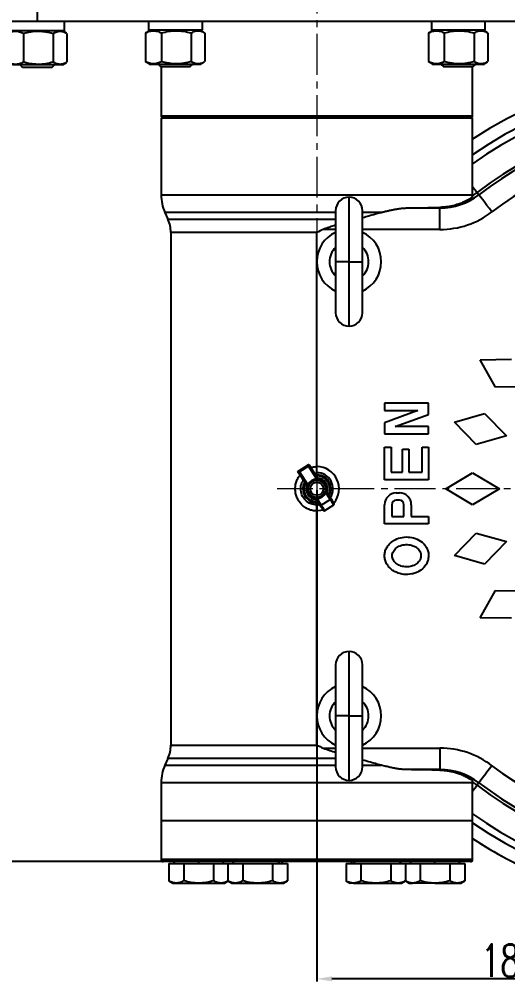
# Model space of a CAD drawing. Header units: millimetres. Extents: x 1846 to 4892, y 508 to 2661.
# Drawn here: x 3980.1 to 4207.5, y 1566.1 to 2014 of the extents above; entities that cross this region are included whole.
import ezdxf

# ---------------------------------------------------------------- set-up
doc = ezdxf.new("R2010")
doc.units = ezdxf.units.MM
for name, pattern in [('CENTER2', [28.575, 19.05, -3.175, 3.175, -3.175]), ('DASHED2', [0.375, 0.25, -0.125]), ('点画线', [18, 12, -2, 2, -2])]:
    doc.linetypes.add(name, pattern=pattern)
doc.layers.add('中心线层', color=1, linetype='点画线', lineweight=18)
doc.styles.get("Standard").update_dxf_attribs({"font": 'arial.ttf'})
doc.styles.add('TH_GBDIM', font='simplex.shx', dxfattribs={"width": 0.707, "bigfont": 'hzfs.shx'})
doc.dimstyles.new('ISO-25$0', dxfattribs={"dimtxt": 2.5, "dimasz": 2.5, "dimexe": 1.25, "dimexo": 0.625, "dimtad": 1, "dimtxsty": 'Standard', "dimcen": 2.5, "dimdle": 5, "dimadec": 0, "dimazin": 0, "dimtfac": 1, "dimtmove": 0, "dimatfit": 3, "dimfxl": 0, "dimarcsym": 0})

# ---------------------------------------------------------------- blocks, each defined once
blk = doc.blocks.new('*U50')
at = {"layer": '中心线层', "color": 0, "linetype": 'CENTER2', "transparency": 16777216}
for p, q in [((0, 39), (0, 198.5)), ((-198.5, 0), (-39, 0)), ((39, 0), (198.5, 0)), ((0, -198.5), (0, -39))]:
    blk.add_line(p, q, dxfattribs=at)
at = {"layer": '中心线层', "color": 0, "linetype": 'Continuous', "transparency": 16777216}
for p, q in [((0, -19.5), (0, 19.5)), ((-19.5, 0), (19.5, 0))]:
    blk.add_line(p, q, dxfattribs=at)
blk = doc.blocks.new('*U51')
at = {"layer": '中心线层', "color": 0, "linetype": 'CENTER2', "transparency": 16777216}
blk.add_line((0, 489.5), (0, -12.5), dxfattribs=at)
blk = doc.blocks.new('*D80')
at = {"color": 1, "linetype": 'Continuous', "transparency": 16777216}
for p, q in [((4118.63, 1794.9), (4118.63, 1566.22)), ((4298.63, 1794.9), (4298.63, 1566.22)), ((4291.63, 1567.47), (4125.63, 1567.47))]:
    blk.add_line(p, q, dxfattribs=at)
at = {"color": 1, "transparency": 16777216}
for points in [[(4125.63, 1568.64), (4125.63, 1566.3), (4118.63, 1567.47)], [(4291.63, 1568.64), (4291.63, 1566.3), (4298.63, 1567.47)]]:
    blk.add_solid(points, dxfattribs=at)
at = {"layer": 'Defpoints', "color": 0, "transparency": 16777216}
for p in [(4118.63, 1795.52), (4298.63, 1795.52), (4118.63, 1567.47)]:
    blk.add_point(p, dxfattribs=at)
at = {"color": 1, "lineweight": 30, "transparency": 16777216, "insert": (4208.63, 1575.97), "char_height": 15, "attachment_point": 5, "style": 'TH_GBDIM'}
blk.add_mtext('180', dxfattribs=at)
blk = doc.blocks.new('*D81')
at = {"color": 1, "linetype": 'Continuous', "transparency": 16777216}
for p, q in [((4118, 2038.02), (3954.69, 2038.02)), ((3955.94, 1629.02), (3955.94, 2031.02)), ((4118, 1622.02), (3954.69, 1622.02))]:
    blk.add_line(p, q, dxfattribs=at)
at = {"color": 1, "transparency": 16777216}
for points in [[(3954.78, 2031.02), (3957.11, 2031.02), (3955.94, 2038.02)], [(3954.78, 1629.02), (3957.11, 1629.02), (3955.94, 1622.02)]]:
    blk.add_solid(points, dxfattribs=at)
at = {"layer": 'Defpoints', "color": 0, "transparency": 16777216}
for p in [(3955.94, 2038.02), (4118.63, 2038.02), (4118.63, 1622.02)]:
    blk.add_point(p, dxfattribs=at)
at = {"color": 1, "lineweight": 30, "transparency": 16777216, "insert": (3947.44, 1831.43), "char_height": 15, "attachment_point": 5, "rotation": 90, "style": 'TH_GBDIM'}
blk.add_mtext('416', dxfattribs=at)

msp = doc.modelspace()

# ---------------------------------------------------------------- linework, layer by layer
at = {"color": 1, "linetype": 'DASHED2'}
msp.add_line((3988.512, 2013.02), (3988.512, 2038.02), dxfattribs=at)
at = {"color": 7, "linetype": 'Continuous', "lineweight": 25}
for p, q in [((4267.628, 2013.02), (3969.628, 2013.02)), ((4001.062, 2008.69), (4001.062, 2012.79)), ((4040.21, 2013.02), (4040.21, 2008.92)), ((4065.31, 2008.92), (4065.31, 2013.02)), ((4171.963, 2013.02), (4171.963, 2008.92)), ((4197.063, 2008.92), (4197.063, 2013.02)), ((4001.062, 2008.69), (3975.962, 2008.69)), ((3981.978, 2007.401), (3981.978, 1994.078)), ((3995.827, 2007.401), (3995.827, 1994.078)), ((4002.131, 2007.538), (4000.137, 2008.69)), ((4002.361, 1994.078), (4002.361, 2007.401)), ((4039.151, 2007.751), (4038.911, 2007.632)), ((4038.911, 2007.632), (4038.911, 1994.309)), ((4041.135, 2008.92), (4039.141, 2007.769)), ((4065.31, 2008.92), (4040.21, 2008.92)), ((4040.301, 2008.92), (4040.246, 2008.408)), ((4046.226, 2007.632), (4046.226, 1994.309)), ((4060.075, 2007.632), (4060.075, 1994.309)), ((4066.378, 2007.769), (4064.385, 2008.92)), ((4066.609, 1994.309), (4066.609, 2007.632)), ((4170.905, 2007.751), (4170.664, 2007.632)), ((4170.664, 2007.632), (4170.664, 1994.309)), ((4172.888, 2008.92), (4170.894, 2007.769)), ((4197.063, 2008.92), (4171.963, 2008.92)), ((4172.054, 2008.92), (4172, 2008.408)), ((4177.98, 2007.632), (4177.98, 1994.309)), ((4191.829, 2007.632), (4191.829, 1994.309)), ((4198.132, 2007.769), (4196.138, 2008.92)), ((4198.362, 1994.309), (4198.362, 2007.632)), ((4000.137, 1992.79), (4002.132, 1993.942)), ((4038.911, 1994.309), (4039.151, 1994.194)), ((4039.139, 1994.173), (4041.135, 1993.02)), ((4064.385, 1993.02), (4066.38, 1994.173)), ((4170.664, 1994.309), (4170.905, 1994.194)), ((4170.893, 1994.173), (4172.888, 1993.02)), ((4196.138, 1993.02), (4198.134, 1994.173)), ((4000.137, 1992.79), (3976.887, 1992.79)), ((3980.594, 1992.79), (3981.594, 1991.79)), ((3981.594, 1991.79), (3995.429, 1991.79)), ((3995.429, 1991.79), (3996.429, 1992.79)), ((4064.385, 1993.02), (4041.135, 1993.02)), ((4044.842, 1993.02), (4045.842, 1992.02)), ((4045.842, 1992.02), (4059.677, 1992.02)), ((4046.128, 1992.02), (4046.128, 1969.02)), ((4059.677, 1992.02), (4060.677, 1993.02)), ((4196.138, 1993.02), (4172.888, 1993.02)), ((4176.596, 1993.02), (4177.596, 1992.02)), ((4177.596, 1992.02), (4191.431, 1992.02)), ((4191.128, 1969.02), (4191.128, 1992.02)), ((4191.431, 1992.02), (4192.431, 1993.02)), ((4046.128, 1968.02), (4046.128, 1932.313)), ((4118.628, 1968.02), (4046.128, 1968.02)), ((4191.128, 1968.02), (4118.628, 1968.02)), ((4191.128, 1932.313), (4191.128, 1968.02)), ((4193.224, 1933.449), (4194.087, 1932.32)), ((4160.266, 1926.192), (4175.975, 1926.192)), ((4175.975, 1926.192), (4175.975, 1926.458)), ((4175.975, 1916.194), (4175.975, 1926.192)), ((4047.89, 1924.106), (4049.307, 1920.956)), ((4127.378, 1924.944), (4127.378, 1901.194)), ((4139.878, 1901.194), (4139.878, 1924.944)), ((4050.628, 1914.801), (4050.628, 1676.24)), ((4118.628, 1901.194), (4118.628, 1914.801)), ((4118.628, 1805.849), (4118.628, 1901.194)), ((4127.378, 1901.194), (4127.378, 1877.444)), ((4139.878, 1877.444), (4139.878, 1901.194)), ((4194.705, 1855.52), (4209.28, 1855.766)), ((4201.78, 1842.775), (4194.705, 1855.52)), ((4216.356, 1843.02), (4201.78, 1842.775)), ((4150.171, 1835.404), (4150.171, 1831.987)), ((4170.671, 1835.404), (4150.171, 1835.404)), ((4165.709, 1831.987), (4150.171, 1826.29)), ((4150.171, 1831.987), (4165.709, 1831.987)), ((4170.671, 1830.168), (4170.671, 1835.404)), ((4155.134, 1824.471), (4170.671, 1830.168)), ((4182.717, 1826.579), (4196.732, 1830.588)), ((4196.732, 1830.588), (4206.865, 1820.108)), ((4150.171, 1826.29), (4150.171, 1821.054)), ((4170.671, 1824.471), (4155.134, 1824.471)), ((4170.671, 1821.054), (4170.671, 1824.471)), ((4192.85, 1816.099), (4182.717, 1826.579)), ((4150.171, 1821.054), (4170.671, 1821.054)), ((4206.865, 1820.108), (4192.85, 1816.099)), ((4150.171, 1799.744), (4150.171, 1814.904)), ((4150.171, 1814.904), (4153.161, 1814.904)), ((4153.161, 1814.904), (4153.161, 1803.182)), ((4167.691, 1803.182), (4167.691, 1814.904)), ((4167.691, 1814.904), (4170.68, 1814.904)), ((4170.68, 1814.904), (4170.68, 1799.744)), ((4158.511, 1803.182), (4158.511, 1813.965)), ((4158.511, 1813.965), (4161.501, 1813.965)), ((4161.501, 1813.965), (4161.501, 1803.182)), ((4109.827, 1803.507), (4114.85, 1806.789)), ((4114.705, 1806.097), (4110.519, 1803.362)), ((4118.67, 1800.027), (4114.705, 1806.097)), ((4114.85, 1806.789), (4118.947, 1800.517)), ((4118.628, 1803.02), (4118.628, 1805.849)), ((4113.924, 1797.235), (4109.827, 1803.507)), ((4110.519, 1803.362), (4114.484, 1797.293)), ((4117.463, 1802.789), (4118.628, 1803.02)), ((4153.161, 1803.182), (4158.511, 1803.182)), ((4161.501, 1803.182), (4167.691, 1803.182)), ((4178.628, 1795.52), (4191.128, 1803.02)), ((4191.128, 1803.02), (4203.628, 1795.52)), ((4170.68, 1799.744), (4150.171, 1799.744)), ((4124.823, 1790.609), (4122.763, 1793.762)), ((4123.323, 1793.82), (4125.242, 1790.883)), ((4155.638, 1793.594), (4157.144, 1793.594)), ((4191.128, 1788.02), (4178.628, 1795.52)), ((4203.628, 1795.52), (4191.128, 1788.02)), ((4120.219, 1787.601), (4118.3, 1790.538)), ((4118.577, 1791.028), (4120.637, 1787.874)), ((4119.876, 1788.125), (4118.628, 1788.02)), ((4118.628, 1785.192), (4118.628, 1788.02)), ((4120.637, 1787.874), (4124.823, 1790.609)), ((4122.278, 1785.363), (4126.464, 1788.098)), ((4150.171, 1779.244), (4150.171, 1788.127)), ((4153.588, 1788.127), (4153.588, 1782.66)), ((4157.144, 1790.177), (4155.638, 1790.177)), ((4159.194, 1782.66), (4159.194, 1788.127)), ((4162.611, 1788.127), (4162.611, 1782.66)), ((4118.628, 1689.847), (4118.628, 1785.192)), ((4153.588, 1782.66), (4159.194, 1782.66)), ((4162.611, 1782.66), (4170.67, 1782.66)), ((4170.67, 1782.66), (4170.67, 1779.244)), ((4170.67, 1779.244), (4150.171, 1779.244)), ((4182.717, 1764.462), (4192.85, 1774.942)), ((4192.85, 1774.942), (4206.865, 1770.933)), ((4206.865, 1770.933), (4196.732, 1760.453)), ((4196.732, 1760.453), (4182.717, 1764.462)), ((4194.705, 1735.52), (4201.78, 1748.266)), ((4201.78, 1748.266), (4216.356, 1748.02)), ((4209.28, 1735.275), (4194.705, 1735.52)), ((4127.378, 1713.597), (4127.378, 1689.847)), ((4139.878, 1689.847), (4139.878, 1713.597)), ((4118.628, 1676.24), (4118.628, 1689.847)), ((4127.378, 1689.847), (4127.378, 1666.097)), ((4139.878, 1666.097), (4139.878, 1689.847)), ((4175.975, 1674.847), (4175.975, 1664.849)), ((4049.307, 1670.085), (4047.89, 1666.935)), ((4175.975, 1664.849), (4160.266, 1664.849)), ((4175.975, 1664.583), (4175.975, 1664.849)), ((4046.128, 1658.728), (4046.128, 1623.02)), ((4191.128, 1623.02), (4191.128, 1658.728)), ((4194.087, 1658.721), (4193.224, 1657.592)), ((4046.128, 1641.02), (4046.128, 1623.02)), ((4191.128, 1623.02), (4191.128, 1641.02)), ((4118.628, 1623.02), (4046.128, 1623.02)), ((4190.128, 1622.02), (4047.128, 1622.02)), ((4052.383, 1622.02), (4051.921, 1621.22)), ((4063.628, 1621.22), (4063.628, 1622.02)), ((4075.335, 1621.22), (4074.873, 1622.02)), ((4079.85, 1622.02), (4079.388, 1621.22)), ((4101.233, 1621.22), (4100.833, 1622.02)), ((4102.802, 1621.22), (4102.34, 1622.02)), ((4102.869, 1621.22), (4102.407, 1622.02)), ((4191.128, 1623.02), (4118.628, 1623.02)), ((4134.85, 1622.02), (4134.388, 1621.22)), ((4135.956, 1621.22), (4136.356, 1622.02)), ((4157.802, 1621.22), (4157.34, 1622.02)), ((4157.869, 1621.22), (4157.407, 1622.02)), ((4162.383, 1622.02), (4161.921, 1621.22)), ((4173.628, 1621.22), (4173.628, 1622.02)), ((4185.335, 1621.22), (4184.873, 1622.02)), ((4049.772, 1621.22), (4049.772, 1613.092)), ((4049.772, 1621.22), (4056.7, 1621.22)), ((4056.7, 1621.22), (4056.7, 1613.092)), ((4056.7, 1621.22), (4070.556, 1621.22)), ((4070.556, 1621.22), (4070.556, 1613.092)), ((4070.556, 1621.22), (4077.238, 1621.22)), ((4077.238, 1621.22), (4077.238, 1613.092)), ((4077.238, 1621.22), (4084.166, 1621.22)), ((4084.166, 1621.22), (4084.166, 1613.092)), ((4084.166, 1621.22), (4098.023, 1621.22)), ((4098.023, 1621.22), (4098.023, 1613.092)), ((4098.023, 1621.22), (4104.951, 1621.22)), ((4104.951, 1621.22), (4104.951, 1613.092)), ((4104.951, 1621.22), (4105.018, 1621.22)), ((4105.018, 1621.22), (4105.018, 1613.092)), ((4132.238, 1621.22), (4132.238, 1613.092)), ((4132.238, 1621.22), (4139.166, 1621.22)), ((4139.166, 1621.22), (4139.166, 1613.092)), ((4139.166, 1621.22), (4153.023, 1621.22)), ((4153.023, 1621.22), (4153.023, 1613.092)), ((4153.023, 1621.22), (4159.951, 1621.22)), ((4159.951, 1621.22), (4159.951, 1613.092)), ((4159.951, 1621.22), (4166.7, 1621.22)), ((4166.7, 1621.22), (4166.7, 1613.092)), ((4166.7, 1621.22), (4180.556, 1621.22)), ((4180.556, 1621.22), (4180.556, 1613.092)), ((4180.556, 1621.22), (4187.485, 1621.22)), ((4187.485, 1621.22), (4187.485, 1613.092)), ((4049.753, 1613.103), (4051.628, 1612.02)), ((4075.628, 1612.02), (4077.361, 1613.021)), ((4077.205, 1613.111), (4079.095, 1612.02)), ((4103.095, 1612.02), (4104.984, 1613.111)), ((4105.018, 1613.092), (4105.058, 1613.116)), ((4132.198, 1613.116), (4134.095, 1612.02)), ((4158.095, 1612.02), (4159.984, 1613.111)), ((4159.861, 1613.041), (4161.628, 1612.02)), ((4185.628, 1612.02), (4187.504, 1613.103)), ((4051.628, 1612.02), (4053.236, 1612.02)), ((4053.236, 1612.02), (4063.628, 1612.02)), ((4063.628, 1612.02), (4074.021, 1612.02)), ((4074.021, 1612.02), (4075.628, 1612.02)), ((4079.095, 1612.02), (4080.702, 1612.02)), ((4080.702, 1612.02), (4091.095, 1612.02)), ((4091.095, 1612.02), (4101.487, 1612.02)), ((4101.487, 1612.02), (4103.095, 1612.02)), ((4103.162, 1612.02), (4103.095, 1612.02)), ((4135.702, 1612.02), (4134.095, 1612.02)), ((4135.702, 1612.02), (4146.095, 1612.02)), ((4146.095, 1612.02), (4156.487, 1612.02)), ((4156.487, 1612.02), (4158.095, 1612.02)), ((4158.095, 1612.02), (4158.162, 1612.02)), ((4161.628, 1612.02), (4163.236, 1612.02)), ((4173.628, 1612.02), (4163.236, 1612.02)), ((4173.628, 1612.02), (4184.02, 1612.02)), ((4184.02, 1612.02), (4185.628, 1612.02))]:
    msp.add_line(p, q, dxfattribs=at)
at = {"color": 8, "linetype": 'Continuous', "lineweight": 25}
for p, q in [((4046.128, 1969.02), (4118.628, 1969.02)), ((4118.628, 1969.02), (4191.128, 1969.02)), ((4046.128, 1932.313), (4191.128, 1932.313)), ((4133.628, 1901.194), (4133.628, 1931.194)), ((4127.378, 1924.106), (4047.89, 1924.106)), ((4148.514, 1924.106), (4139.878, 1924.106)), ((4049.307, 1920.956), (4127.378, 1920.956)), ((4118.628, 1914.801), (4050.628, 1914.801)), ((4127.378, 1916.194), (4121.597, 1916.194)), ((4175.975, 1916.194), (4139.878, 1916.194)), ((4133.628, 1901.194), (4127.378, 1901.194)), ((4133.628, 1901.194), (4139.878, 1901.194)), ((4133.628, 1871.194), (4133.628, 1901.194)), ((4133.628, 1689.847), (4133.628, 1719.847)), ((4133.628, 1689.847), (4127.378, 1689.847)), ((4133.628, 1689.847), (4139.878, 1689.847)), ((4133.628, 1659.847), (4133.628, 1689.847)), ((4050.628, 1676.24), (4118.628, 1676.24)), ((4121.597, 1674.847), (4127.378, 1674.847)), ((4139.878, 1674.847), (4175.975, 1674.847)), ((4047.89, 1666.935), (4127.378, 1666.935)), ((4127.378, 1670.085), (4049.307, 1670.085)), ((4139.878, 1666.935), (4148.514, 1666.935)), ((4191.128, 1658.728), (4046.128, 1658.728)), ((4191.128, 1641.02), (4046.128, 1641.02)), ((4046.128, 1623.02), (4191.128, 1623.02))]:
    msp.add_line(p, q, dxfattribs=at)
at = {"color": 8, "linetype": 'Continuous', "lineweight": 25, "flags": 128}
for points in [[(4191.128, 1936.192), (4191.475, 1935.738), (4192.206, 1934.781), (4192.752, 1934.067), (4193.094, 1933.619), (4193.224, 1933.449)], [(4120.637, 1787.874), (4121.199, 1787.015), (4121.692, 1786.26), (4122.058, 1785.699), (4122.253, 1785.401), (4122.278, 1785.363)], [(4126.464, 1788.098), (4126.439, 1788.136), (4126.244, 1788.434), (4125.878, 1788.995), (4125.384, 1789.75), (4124.823, 1790.609)], [(4121.522, 1785.606), (4120.526, 1785.368), (4118.628, 1785.192)], [(4191.128, 1654.849), (4191.475, 1655.303), (4192.206, 1656.26), (4192.752, 1656.973), (4193.094, 1657.422), (4193.224, 1657.592)]]:
    msp.add_lwpolyline(points, dxfattribs=at)
at = {"color": 7, "linetype": 'Continuous', "lineweight": 25, "flags": 128}
for points in [[(4200.158, 1924.376), (4198.986, 1925.909), (4197.859, 1927.384), (4196.818, 1928.747), (4195.902, 1929.945), (4195.146, 1930.934), (4194.579, 1931.676), (4194.221, 1932.144), (4194.087, 1932.32)], [(4114.85, 1806.789), (4114.848, 1806.778), (4114.841, 1806.747), (4114.83, 1806.696), (4114.816, 1806.627), (4114.798, 1806.542), (4114.777, 1806.443), (4114.754, 1806.333), (4114.73, 1806.217), (4114.705, 1806.097)], [(4110.519, 1803.362), (4110.384, 1803.39), (4110.254, 1803.418), (4110.134, 1803.443), (4110.03, 1803.465), (4109.943, 1803.483), (4109.88, 1803.496), (4109.84, 1803.504), (4109.827, 1803.507)], [(4120.637, 1787.874), (4120.556, 1787.821), (4120.477, 1787.77), (4120.405, 1787.722), (4120.341, 1787.681), (4120.289, 1787.647), (4120.251, 1787.622), (4120.227, 1787.606), (4120.219, 1787.601)], [(4121.586, 1785.508), (4121.482, 1785.667), (4121.186, 1786.121), (4120.742, 1786.8), (4120.219, 1787.601)], [(4125.242, 1790.883), (4125.234, 1790.877), (4125.21, 1790.862), (4125.171, 1790.836), (4125.119, 1790.802), (4125.056, 1790.761), (4124.983, 1790.714), (4124.905, 1790.662), (4124.823, 1790.609)], [(4125.242, 1790.883), (4125.765, 1790.082), (4126.209, 1789.403), (4126.505, 1788.949), (4126.609, 1788.79)], [(4200.158, 1666.665), (4198.986, 1665.132), (4197.859, 1663.657), (4196.818, 1662.294), (4195.902, 1661.096), (4195.146, 1660.107), (4194.579, 1659.365), (4194.221, 1658.897), (4194.087, 1658.721)]]:
    msp.add_lwpolyline(points, dxfattribs=at)
at = {"color": 7, "linetype": 'Continuous', "lineweight": 25}
for radius in [4, 3]:
    msp.add_circle((4118.624, 1795.527), radius, dxfattribs=at)
for centre, radius, start, end in [((4298.628, 1795.52), 195, 39.1069, 123.45501), ((4047.128, 1969.02), 1, 180, 270), ((4190.128, 1969.02), 1, 270, 0), ((4298.628, 1795.52), 173.592, 51.04259, 127.38681), ((4066.128, 1932.313), 20, 180, 204.22775), ((4133.628, 1924.944), 6.25, 90, 180), ((4133.628, 1924.944), 6.25, 0, 90), ((4175.975, 1956.02), 29.828, 270, 307.38681), ((4171.128, 1932.313), 20, 357.66464, 0), ((4175.975, 1956.02), 39.827, 270, 307.38681), ((4035.628, 1914.801), 15, 0, 24.22775), ((4133.628, 1901.194), 15, 114.62432, 245.37568), ((4133.628, 1901.194), 15, 294.62432, 65.37568), ((4133.628, 1901.194), 9.1, 133.37837, 226.62163), ((4133.628, 1901.194), 9.1, 313.37837, 46.62163), ((4133.628, 1877.444), 6.25, 180, 270), ((4133.628, 1877.444), 6.25, 270, 0), ((4118.628, 1795.52), 6.5, 330.64405, 95.67119), ((4118.628, 1795.52), 7.5, 326.7358, 90), ((4118.628, 1795.52), 6.5, 150.64405, 275.67119), ((4118.624, 1795.527), 5, 160.02752, 266.28772), ((4118.624, 1795.527), 4.5, 156.90661, 269.40863), ((4118.624, 1795.527), 4.5, 89.40863, 156.90661), ((4118.624, 1795.527), 4.5, 336.90661, 89.40863), ((4118.624, 1795.527), 5, 340.02752, 86.28772), ((4118.624, 1795.527), 4.5, 269.40863, 336.90661), ((4155.638, 1788.127), 5.467, 90, 180), ((4157.144, 1788.127), 5.467, 0, 90), ((4126.191, 1788.516), 0.5, 303.15762, 33.15762), ((4155.638, 1788.127), 2.05, 90, 180), ((4157.144, 1788.127), 2.05, 0, 90), ((4122.005, 1785.781), 0.5, 213.15762, 303.15762), ((4133.628, 1713.597), 6.25, 90, 180), ((4133.628, 1713.597), 6.25, 0, 90), ((4133.628, 1689.847), 15, 114.62432, 245.37568), ((4133.628, 1689.847), 15, 294.62432, 65.37568), ((4133.628, 1689.847), 9.1, 133.37837, 226.62163), ((4133.628, 1689.847), 9.1, 313.37837, 46.62163), ((4035.628, 1676.24), 15, 335.77225, 0), ((4175.975, 1635.02), 39.827, 52.61319, 90), ((4298.628, 1795.52), 195, 236.54499, 320.8931), ((4298.628, 1795.52), 195, 236.54499, 320.8931), ((4066.128, 1658.728), 20, 155.77225, 180), ((4133.628, 1666.097), 6.25, 180, 270), ((4133.628, 1666.097), 6.25, 270, 0), ((4175.975, 1635.02), 29.828, 52.61319, 90), ((4171.128, 1658.728), 20, 0, 2.57639), ((4298.628, 1795.52), 173.592, 232.61319, 308.95741), ((4298.628, 1795.52), 195, 236.54499, 247.5), ((4047.128, 1623.02), 1, 180, 270), ((4190.128, 1623.02), 1, 270, 0)]:
    msp.add_arc(centre, radius, start, end, dxfattribs=at)
at = {"color": 8, "linetype": 'Continuous', "lineweight": 25}
for centre, radius, start, end in [((4298.628, 1795.52), 189, 40.60147, 124.66541), ((4298.628, 1795.52), 185.59, 51.04259, 125.39662), ((4298.628, 1795.52), 172.172, 60.59444, 127.38681), ((4298.628, 1795.52), 162.173, 60.87875, 127.38681), ((4175.975, 1956.02), 28.408, 302.22965, 307.38681), ((4118.628, 1795.52), 10.328, 320.04315, 90), ((4118.628, 1795.52), 6, 333.15762, 93.15762), ((4118.628, 1795.52), 6, 153.15762, 273.15762), ((4298.628, 1795.52), 189, 235.33459, 319.39853), ((4298.628, 1795.52), 162.173, 232.61319, 299.12125), ((4175.975, 1635.02), 28.408, 52.61319, 57.77035), ((4298.628, 1795.52), 172.172, 232.61319, 299.40556), ((4298.628, 1795.52), 185.59, 234.60338, 308.95741)]:
    msp.add_arc(centre, radius, start, end, dxfattribs=at)
at = {"color": 7, "linetype": 'Continuous', "lineweight": 25}
for points, knots in [([(3974.663, 2007.401), (3975.26, 2007.728), (3975.862, 2007.997), (3977.077, 2008.37), (3977.691, 2008.472), (3978.624, 2008.473), (3978.937, 2008.448), (3979.555, 2008.351), (3979.862, 2008.278), (3980.777, 2007.998), (3981.38, 2007.728), (3981.978, 2007.401)], [0, 0, 0, 0, 0.25, 0.25, 0.5, 0.5, 0.625, 0.625, 0.75, 0.75, 1, 1, 1, 1]), ([(3981.978, 2007.401), (3983.109, 2007.728), (3984.248, 2007.997), (3986.549, 2008.37), (3987.712, 2008.472), (3989.478, 2008.473), (3990.07, 2008.448), (3991.24, 2008.351), (3991.821, 2008.278), (3993.554, 2007.998), (3994.695, 2007.728), (3995.827, 2007.401)], [0, 0, 0, 0, 0.25, 0.25, 0.5, 0.5, 0.625, 0.625, 0.75, 0.75, 1, 1, 1, 1]), ([(3995.827, 2007.401), (3996.394, 2007.711), (3997.541, 2008.337), (3999.239, 2008.563), (4000.781, 2008.254), (4001.697, 2007.752), (4002.12, 2007.52)], [0, 0, 0, 0, 0.27487, 0.5557011, 0.7950175, 1, 1, 1, 1]), ([(4038.911, 2007.632), (4039.508, 2007.959), (4040.109, 2008.228), (4041.325, 2008.601), (4041.939, 2008.703), (4042.872, 2008.704), (4043.185, 2008.679), (4043.803, 2008.582), (4044.11, 2008.509), (4045.025, 2008.229), (4045.628, 2007.959), (4046.226, 2007.632)], [0, 0, 0, 0, 0.25, 0.25, 0.5, 0.5, 0.625, 0.625, 0.75, 0.75, 1, 1, 1, 1]), ([(4046.226, 2007.632), (4047.357, 2007.959), (4048.495, 2008.228), (4050.797, 2008.601), (4051.96, 2008.703), (4053.726, 2008.704), (4054.317, 2008.679), (4055.487, 2008.582), (4056.069, 2008.509), (4057.801, 2008.229), (4058.943, 2007.959), (4060.075, 2007.632)], [0, 0, 0, 0, 0.25, 0.25, 0.5, 0.5, 0.625, 0.625, 0.75, 0.75, 1, 1, 1, 1]), ([(4060.075, 2007.632), (4060.642, 2007.942), (4061.789, 2008.568), (4063.487, 2008.794), (4065.029, 2008.485), (4065.945, 2007.983), (4066.368, 2007.751)], [0, 0, 0, 0, 0.27487, 0.5557011, 0.7950175, 1, 1, 1, 1]), ([(4170.664, 2007.632), (4171.261, 2007.959), (4171.863, 2008.228), (4173.079, 2008.601), (4173.693, 2008.703), (4174.626, 2008.704), (4174.938, 2008.679), (4175.556, 2008.582), (4175.863, 2008.509), (4176.779, 2008.229), (4177.382, 2007.959), (4177.98, 2007.632)], [0, 0, 0, 0, 0.25, 0.25, 0.5, 0.5, 0.625, 0.625, 0.75, 0.75, 1, 1, 1, 1]), ([(4177.98, 2007.632), (4179.11, 2007.959), (4180.249, 2008.228), (4182.551, 2008.601), (4183.713, 2008.703), (4185.48, 2008.704), (4186.071, 2008.679), (4187.241, 2008.582), (4187.822, 2008.509), (4189.555, 2008.229), (4190.697, 2007.959), (4191.829, 2007.632)], [0, 0, 0, 0, 0.25, 0.25, 0.5, 0.5, 0.625, 0.625, 0.75, 0.75, 1, 1, 1, 1]), ([(4191.829, 2007.632), (4192.396, 2007.942), (4193.542, 2008.568), (4195.241, 2008.794), (4196.783, 2008.485), (4197.699, 2007.983), (4198.121, 2007.751)], [0, 0, 0, 0, 0.27487, 0.5557011, 0.7950175, 1, 1, 1, 1]), ([(3981.978, 1994.078), (3981.381, 1993.751), (3980.779, 1993.482), (3979.564, 1993.109), (3978.949, 1993.007), (3978.016, 1993.006), (3977.704, 1993.031), (3977.086, 1993.128), (3976.779, 1993.201), (3975.864, 1993.481), (3975.261, 1993.751), (3974.663, 1994.078)], [0, 0, 0, 0, 0.25, 0.25, 0.5, 0.5, 0.625, 0.625, 0.75, 0.75, 1, 1, 1, 1]), ([(3995.827, 1994.078), (3994.697, 1993.751), (3993.558, 1993.482), (3991.256, 1993.109), (3990.093, 1993.007), (3988.327, 1993.006), (3987.736, 1993.031), (3986.566, 1993.128), (3985.985, 1993.201), (3984.252, 1993.481), (3983.11, 1993.751), (3981.978, 1994.078)], [0, 0, 0, 0, 0.25, 0.25, 0.5, 0.5, 0.625, 0.625, 0.75, 0.75, 1, 1, 1, 1]), ([(4002.12, 1993.963), (4001.633, 1993.699), (4000.565, 1993.122), (3998.948, 1992.916), (3997.325, 1993.249), (3996.329, 1993.8), (3995.827, 1994.078)], [0, 0, 0, 0, 0.23618419, 0.51698793, 0.75628114, 1, 1, 1, 1]), ([(4046.226, 1994.309), (4045.629, 1993.982), (4045.027, 1993.713), (4043.811, 1993.34), (4043.197, 1993.238), (4042.264, 1993.237), (4041.952, 1993.262), (4041.334, 1993.359), (4041.027, 1993.432), (4040.112, 1993.712), (4039.509, 1993.982), (4038.911, 1994.309)], [0, 0, 0, 0, 0.25, 0.25, 0.5, 0.5, 0.625, 0.625, 0.75, 0.75, 1, 1, 1, 1]), ([(4060.075, 1994.309), (4058.944, 1993.982), (4057.805, 1993.713), (4055.504, 1993.34), (4054.341, 1993.238), (4052.575, 1993.237), (4051.984, 1993.262), (4050.814, 1993.359), (4050.232, 1993.432), (4048.5, 1993.712), (4047.358, 1993.982), (4046.226, 1994.309)], [0, 0, 0, 0, 0.25, 0.25, 0.5, 0.5, 0.625, 0.625, 0.75, 0.75, 1, 1, 1, 1]), ([(4066.368, 1994.194), (4065.88, 1993.93), (4064.813, 1993.353), (4063.196, 1993.147), (4061.573, 1993.48), (4060.577, 1994.031), (4060.075, 1994.309)], [0, 0, 0, 0, 0.23618419, 0.51698793, 0.75628114, 1, 1, 1, 1]), ([(4177.98, 1994.309), (4177.382, 1993.982), (4176.781, 1993.713), (4175.565, 1993.34), (4174.951, 1993.238), (4174.018, 1993.237), (4173.705, 1993.262), (4173.087, 1993.359), (4172.781, 1993.432), (4171.865, 1993.712), (4171.262, 1993.982), (4170.664, 1994.309)], [0, 0, 0, 0, 0.25, 0.25, 0.5, 0.5, 0.625, 0.625, 0.75, 0.75, 1, 1, 1, 1]), ([(4191.829, 1994.309), (4190.698, 1993.982), (4189.559, 1993.713), (4187.258, 1993.34), (4186.095, 1993.238), (4184.329, 1993.237), (4183.737, 1993.262), (4182.567, 1993.359), (4181.986, 1993.432), (4180.253, 1993.712), (4179.112, 1993.982), (4177.98, 1994.309)], [0, 0, 0, 0, 0.25, 0.25, 0.5, 0.5, 0.625, 0.625, 0.75, 0.75, 1, 1, 1, 1]), ([(4198.122, 1994.194), (4197.634, 1993.93), (4196.567, 1993.353), (4194.95, 1993.147), (4193.326, 1993.48), (4192.331, 1994.031), (4191.829, 1994.309)], [0, 0, 0, 0, 0.23618419, 0.51698793, 0.75628114, 1, 1, 1, 1]), ([(4191.1, 1931.497), (4191.062, 1931.435), (4190.983, 1931.307), (4190.316, 1930.805), (4189.376, 1930.2), (4188.253, 1929.562), (4186.829, 1928.863), (4184.955, 1928.091), (4182.535, 1927.329), (4179.507, 1926.672), (4177.165, 1926.53), (4175.975, 1926.458)], [0, 0, 0, 0, 0.1184327, 0.2447984, 0.3362401, 0.4293228, 0.5244508, 0.6220088, 0.7442566, 0.8700737, 1, 1, 1, 1]), ([(4148.514, 1924.106), (4148.725, 1924.16), (4149.142, 1924.268), (4149.76, 1924.425), (4150.365, 1924.575), (4150.958, 1924.719), (4151.538, 1924.857), (4152.106, 1924.988), (4152.662, 1925.113), (4153.205, 1925.231), (4153.735, 1925.343), (4154.254, 1925.447), (4154.76, 1925.546), (4155.254, 1925.637), (4155.736, 1925.721), (4156.206, 1925.799), (4156.664, 1925.87), (4157.111, 1925.933), (4157.545, 1925.99), (4157.968, 1926.04), (4158.379, 1926.083), (4158.779, 1926.119), (4159.167, 1926.148), (4159.544, 1926.17), (4159.91, 1926.186), (4160.148, 1926.19), (4160.266, 1926.192)], [0, 0, 0, 0, 0.0512111, 0.1015919, 0.1511404, 0.1998553, 0.2477355, 0.2947801, 0.3409888, 0.3863614, 0.4308982, 0.4745998, 0.5174673, 0.5595019, 0.6007054, 0.6410798, 0.6806277, 0.719352, 0.757256, 0.7943436, 0.830619, 0.866087, 0.9007529, 0.9346226, 0.9677026, 1, 1, 1, 1]), ([(4160.266, 1926.192), (4160.502, 1926.195), (4160.975, 1926.201), (4161.678, 1926.21), (4162.379, 1926.219), (4163.076, 1926.229), (4163.769, 1926.238), (4164.458, 1926.248), (4165.144, 1926.258), (4165.825, 1926.268), (4166.501, 1926.279), (4167.174, 1926.289), (4167.841, 1926.3), (4168.503, 1926.311), (4169.16, 1926.322), (4169.812, 1926.334), (4170.457, 1926.345), (4171.097, 1926.357), (4171.731, 1926.369), (4172.359, 1926.381), (4172.979, 1926.394), (4173.594, 1926.406), (4174.201, 1926.419), (4174.8, 1926.432), (4175.393, 1926.445), (4175.781, 1926.454), (4175.975, 1926.458)], [0, 0, 0, 0, 0.0395917, 0.0793635, 0.1193155, 0.1594475, 0.1997599, 0.2402524, 0.2809253, 0.3217786, 0.3628122, 0.4040263, 0.4454209, 0.4869961, 0.5287519, 0.5706883, 0.6128055, 0.6551034, 0.6975821, 0.7402417, 0.7830822, 0.8261036, 0.8693061, 0.9126896, 0.9562542, 1, 1, 1, 1]), ([(4139.878, 1921.711), (4139.936, 1921.728), (4140.95, 1922.011), (4142.966, 1922.588), (4145.791, 1923.384), (4147.65, 1923.877), (4148.514, 1924.106)], [0, 0, 0, 0, 0.0197884, 0.3463196, 0.6959228, 1, 1, 1, 1]), ([(4127.378, 1918.124), (4127.073, 1918.032), (4126, 1917.708), (4124.049, 1917.132), (4122.447, 1916.519), (4121.597, 1916.194)], [0, 0, 0, 0, 0.1569388, 0.5525204, 1, 1, 1, 1]), ([(4118.628, 1788.02), (4117.646, 1788.133), (4115.683, 1788.359), (4113.189, 1790.092), (4111.51, 1792.578), (4110.967, 1795.499), (4111.316, 1797.996), (4112.173, 1799.143), (4112.443, 1799.503)], [0, 0, 0, 0, 0.1832397, 0.3664805, 0.5497209, 0.7329614, 0.916202, 1, 1, 1, 1]), ([(4114.484, 1797.293), (4114.404, 1797.285), (4114.257, 1797.273), (4114.101, 1797.256), (4114.012, 1797.246), (4113.962, 1797.24), (4113.93, 1797.236), (4113.926, 1797.236), (4113.924, 1797.235)], [0, 0, 0, 0, 0.2893669, 0.5252056, 0.6510513, 0.7716012, 0.8876184, 1, 1, 1, 1]), ([(4118.947, 1800.517), (4118.946, 1800.515), (4118.944, 1800.512), (4118.928, 1800.485), (4118.902, 1800.441), (4118.858, 1800.363), (4118.779, 1800.227), (4118.709, 1800.098), (4118.67, 1800.027)], [0, 0, 0, 0, 0.1123636, 0.2283591, 0.3489079, 0.4747363, 0.7105613, 1, 1, 1, 1]), ([(4123.323, 1793.82), (4123.321, 1793.819), (4123.316, 1793.819), (4123.282, 1793.815), (4123.226, 1793.809), (4123.134, 1793.798), (4122.981, 1793.784), (4122.842, 1793.77), (4122.763, 1793.762)], [0, 0, 0, 0, 0.1179048, 0.2400045, 0.3673628, 0.5009072, 0.7149426, 1, 1, 1, 1]), ([(4118.577, 1791.028), (4118.556, 1790.989), (4118.514, 1790.914), (4118.436, 1790.783), (4118.36, 1790.655), (4118.308, 1790.557), (4118.302, 1790.544), (4118.3, 1790.538)], [0, 0, 0, 0, 0.1594759, 0.3085716, 0.5752887, 0.8043913, 1, 1, 1, 1]), ([(4150.293, 1765.727), (4150.348, 1766.025), (4150.42, 1766.32), (4150.598, 1766.899), (4150.705, 1767.185), (4151.069, 1768.013), (4151.373, 1768.532), (4152.076, 1769.492), (4152.476, 1769.934), (4153.35, 1770.731), (4153.822, 1771.086), (4155.318, 1772.022), (4156.423, 1772.474), (4158.716, 1773.032), (4159.909, 1773.14), (4162.27, 1773.011), (4163.443, 1772.775), (4165.653, 1771.958), (4166.695, 1771.376), (4168.056, 1770.247), (4168.476, 1769.827), (4169.228, 1768.903), (4169.558, 1768.403), (4169.966, 1767.601), (4170.087, 1767.326), (4170.299, 1766.761), (4170.39, 1766.471), (4170.537, 1765.859), (4170.593, 1765.538), (4170.638, 1765.127), (4170.646, 1765.044), (4170.659, 1764.877), (4170.664, 1764.795), (4170.675, 1764.51), (4170.676, 1764.269), (4170.665, 1763.869)], [0, 0, 0, 0, 0.03125, 0.03125, 0.0625, 0.0625, 0.125, 0.125, 0.1875, 0.1875, 0.25, 0.25, 0.375, 0.375, 0.5, 0.5, 0.625, 0.625, 0.75, 0.75, 0.8125, 0.8125, 0.875, 0.875, 0.90625, 0.90625, 0.9375, 0.9375, 0.96875, 0.96875, 0.9765625, 0.9765625, 0.984375, 0.984375, 1, 1, 1, 1]), ([(4153.748, 1763.856), (4153.66, 1764.546), (4153.755, 1765.255), (4154.294, 1766.58), (4154.74, 1767.204), (4155.917, 1768.264), (4156.642, 1768.701), (4158.264, 1769.32), (4159.157, 1769.5), (4160.961, 1769.577), (4161.873, 1769.471), (4163.573, 1768.993), (4164.359, 1768.618), (4165.347, 1767.902), (4165.645, 1767.638), (4166.164, 1767.07), (4166.387, 1766.764), (4166.75, 1766.125), (4166.89, 1765.792), (4167.029, 1765.289), (4167.065, 1765.119), (4167.097, 1764.877), (4167.103, 1764.828), (4167.11, 1764.752), (4167.112, 1764.727), (4167.117, 1764.676), (4167.118, 1764.649), (4167.123, 1764.586), (4167.124, 1764.554), (4167.126, 1764.422), (4167.127, 1764.322), (4167.124, 1764.172)], [0, 0, 0, 0, 0.125, 0.125, 0.25, 0.25, 0.375, 0.375, 0.5, 0.5, 0.625, 0.625, 0.75, 0.75, 0.8125, 0.8125, 0.875, 0.875, 0.9375, 0.9375, 0.96875, 0.96875, 0.9765625, 0.9765625, 0.9804688, 0.9804688, 0.984375, 0.984375, 0.9921875, 0.9921875, 1, 1, 1, 1]), ([(4170.665, 1763.869), (4170.504, 1762.742), (4170.303, 1761.973), (4169.918, 1761.026), (4169.776, 1760.745), (4169.459, 1760.198), (4169.286, 1759.935), (4168.353, 1758.676), (4167.4, 1757.849), (4165.804, 1756.898), (4165.244, 1756.629), (4164.087, 1756.187), (4163.488, 1756.013), (4161.663, 1755.635), (4160.404, 1755.574), (4157.929, 1755.83), (4156.712, 1756.149), (4155.019, 1756.912), (4154.477, 1757.214), (4153.455, 1757.915), (4152.975, 1758.314), (4152.105, 1759.203), (4151.714, 1759.692), (4151.043, 1760.763), (4150.769, 1761.338), (4150.366, 1762.541), (4150.236, 1763.172), (4150.142, 1764.457), (4150.179, 1765.1), (4150.293, 1765.727)], [0, 0, 0, 0, 0.0625, 0.0625, 0.09375, 0.09375, 0.125, 0.125, 0.25, 0.25, 0.3125, 0.3125, 0.375, 0.375, 0.5, 0.5, 0.625, 0.625, 0.6875, 0.6875, 0.75, 0.75, 0.8125, 0.8125, 0.875, 0.875, 0.9375, 0.9375, 1, 1, 1, 1]), ([(4167.124, 1764.172), (4167.061, 1763.768), (4166.997, 1763.46), (4166.875, 1762.986), (4166.82, 1762.823), (4166.708, 1762.548), (4166.653, 1762.435), (4166.493, 1762.152), (4166.404, 1762.011), (4165.915, 1761.323), (4165.394, 1760.83), (4164.158, 1760.016), (4163.444, 1759.696), (4161.914, 1759.275), (4161.099, 1759.173), (4159.474, 1759.199), (4158.664, 1759.326), (4157.157, 1759.798), (4156.46, 1760.139), (4155.272, 1760.99), (4154.776, 1761.501), (4154.056, 1762.622), (4153.828, 1763.236), (4153.748, 1763.856)], [0, 0, 0, 0, 0.03125, 0.03125, 0.0625, 0.0625, 0.09375, 0.09375, 0.125, 0.125, 0.25, 0.25, 0.375, 0.375, 0.5, 0.5, 0.625, 0.625, 0.75, 0.75, 0.875, 0.875, 1, 1, 1, 1]), ([(4121.597, 1674.847), (4122.612, 1674.466), (4124.516, 1673.751), (4126.467, 1673.181), (4127.378, 1672.914)], [0, 0, 0, 0, 0.5327076, 1, 1, 1, 1]), ([(4148.514, 1666.935), (4147.677, 1667.158), (4145.819, 1667.652), (4142.993, 1668.444), (4140.95, 1669.03), (4139.936, 1669.313), (4139.878, 1669.33)], [0, 0, 0, 0, 0.2945049, 0.6536785, 0.9802115, 1, 1, 1, 1]), ([(4160.266, 1664.849), (4160.126, 1664.852), (4159.842, 1664.857), (4159.409, 1664.875), (4158.967, 1664.901), (4158.516, 1664.935), (4158.055, 1664.978), (4157.584, 1665.029), (4157.104, 1665.088), (4156.615, 1665.155), (4156.115, 1665.23), (4155.606, 1665.314), (4155.088, 1665.406), (4154.462, 1665.524), (4153.709, 1665.677), (4152.807, 1665.876), (4151.836, 1666.101), (4150.793, 1666.354), (4149.68, 1666.633), (4148.91, 1666.833), (4148.514, 1666.935)], [0, 0, 0, 0, 0.03854882, 0.07763513, 0.11726762, 0.15745448, 0.19820341, 0.23952166, 0.28141601, 0.32389279, 0.36695791, 0.41061681, 0.45487454, 0.4997357, 0.57000677, 0.64553212, 0.72630815, 0.81232414, 0.90356271, 1, 1, 1, 1]), ([(4175.975, 1664.583), (4175.815, 1664.586), (4175.494, 1664.594), (4175.005, 1664.605), (4174.511, 1664.615), (4174.012, 1664.626), (4173.509, 1664.636), (4173, 1664.647), (4172.487, 1664.657), (4171.969, 1664.667), (4171.447, 1664.677), (4170.921, 1664.687), (4170.39, 1664.697), (4169.856, 1664.706), (4169.317, 1664.716), (4168.775, 1664.725), (4168.229, 1664.734), (4167.679, 1664.743), (4167.127, 1664.752), (4166.57, 1664.761), (4166.011, 1664.77), (4165.449, 1664.778), (4164.883, 1664.787), (4164.315, 1664.795), (4163.744, 1664.803), (4163.171, 1664.811), (4162.595, 1664.819), (4162.016, 1664.827), (4161.435, 1664.834), (4160.853, 1664.842), (4160.462, 1664.847), (4160.266, 1664.849)], [0, 0, 0, 0, 0.0362164, 0.0723086, 0.1082768, 0.144121, 0.1798412, 0.2154374, 0.2509097, 0.286258, 0.3214825, 0.3565831, 0.3915599, 0.4264129, 0.4611421, 0.4957476, 0.5302294, 0.5645875, 0.5988219, 0.6329327, 0.6669199, 0.7007835, 0.7345236, 0.7681402, 0.8016333, 0.8350029, 0.8682491, 0.9013718, 0.9343712, 0.9672473, 1, 1, 1, 1]), ([(4175.975, 1664.583), (4176.875, 1664.537), (4178.653, 1664.446), (4181.053, 1664.04), (4183.198, 1663.513), (4185.346, 1662.804), (4187.353, 1661.949), (4189.059, 1661.041), (4190.424, 1660.174), (4191.159, 1659.605), (4191.023, 1659.61), (4190.991, 1659.611)], [0, 0, 0, 0, 0.0977293, 0.1930827, 0.2862814, 0.3775591, 0.5068362, 0.6320376, 0.7540924, 0.9425956, 1, 1, 1, 1]), ([(4053.236, 1612.02), (4052.649, 1612.076), (4051.475, 1612.186), (4050.339, 1612.79), (4049.772, 1613.092)], [0, 0, 0, 0, 0.5002513, 1, 1, 1, 1]), ([(4056.7, 1613.092), (4056.132, 1612.79), (4054.996, 1612.186), (4053.822, 1612.076), (4053.236, 1612.02)], [0, 0, 0, 0, 0.50038333, 1, 1, 1, 1]), ([(4063.628, 1612.02), (4062.458, 1612.075), (4060.111, 1612.185), (4057.839, 1612.789), (4056.7, 1613.092)], [0, 0, 0, 0, 0.49837682, 1, 1, 1, 1]), ([(4070.556, 1613.092), (4069.426, 1612.791), (4067.155, 1612.187), (4064.807, 1612.076), (4063.628, 1612.02)], [0, 0, 0, 0, 0.4979087, 1, 1, 1, 1]), ([(4074.021, 1612.02), (4073.433, 1612.076), (4072.26, 1612.186), (4071.124, 1612.79), (4070.556, 1613.092)], [0, 0, 0, 0, 0.5002513, 1, 1, 1, 1]), ([(4077.297, 1613.007), (4076.791, 1612.74), (4075.717, 1612.173), (4074.607, 1612.073), (4074.021, 1612.02)], [0, 0, 0, 0, 0.47149435, 1, 1, 1, 1]), ([(4080.702, 1612.02), (4080.115, 1612.076), (4078.941, 1612.186), (4077.806, 1612.79), (4077.238, 1613.092)], [0, 0, 0, 0, 0.5002514, 1, 1, 1, 1]), ([(4084.166, 1613.092), (4083.598, 1612.79), (4082.463, 1612.186), (4081.289, 1612.076), (4080.702, 1612.02)], [0, 0, 0, 0, 0.5003832, 1, 1, 1, 1]), ([(4091.095, 1612.02), (4089.92, 1612.076), (4087.573, 1612.186), (4085.301, 1612.79), (4084.166, 1613.092)], [0, 0, 0, 0, 0.5002511, 1, 1, 1, 1]), ([(4098.023, 1613.092), (4096.886, 1612.79), (4094.615, 1612.186), (4092.268, 1612.076), (4091.095, 1612.02)], [0, 0, 0, 0, 0.5003831, 1, 1, 1, 1]), ([(4101.487, 1612.02), (4100.902, 1612.075), (4099.728, 1612.185), (4098.593, 1612.789), (4098.023, 1613.092)], [0, 0, 0, 0, 0.49837702, 1, 1, 1, 1]), ([(4104.951, 1613.092), (4104.386, 1612.791), (4103.25, 1612.187), (4102.076, 1612.076), (4101.487, 1612.02)], [0, 0, 0, 0, 0.49790684, 1, 1, 1, 1]), ([(4135.702, 1612.02), (4135.113, 1612.076), (4133.939, 1612.187), (4132.804, 1612.791), (4132.238, 1613.092)], [0, 0, 0, 0, 0.50209271, 1, 1, 1, 1]), ([(4139.166, 1613.092), (4138.597, 1612.789), (4137.461, 1612.185), (4136.287, 1612.075), (4135.702, 1612.02)], [0, 0, 0, 0, 0.5016238, 1, 1, 1, 1]), ([(4146.095, 1612.02), (4144.92, 1612.076), (4142.573, 1612.186), (4140.301, 1612.79), (4139.166, 1613.092)], [0, 0, 0, 0, 0.5002511, 1, 1, 1, 1]), ([(4153.023, 1613.092), (4151.886, 1612.79), (4149.615, 1612.186), (4147.268, 1612.076), (4146.095, 1612.02)], [0, 0, 0, 0, 0.5003841, 1, 1, 1, 1]), ([(4156.487, 1612.02), (4155.9, 1612.076), (4154.726, 1612.186), (4153.59, 1612.79), (4153.023, 1613.092)], [0, 0, 0, 0, 0.5002514, 1, 1, 1, 1]), ([(4159.951, 1613.092), (4159.383, 1612.79), (4158.247, 1612.186), (4157.073, 1612.076), (4156.487, 1612.02)], [0, 0, 0, 0, 0.5003835, 1, 1, 1, 1]), ([(4163.236, 1612.02), (4162.649, 1612.074), (4161.52, 1612.177), (4160.429, 1612.754), (4159.906, 1613.031)], [0, 0, 0, 0, 0.5206299, 1, 1, 1, 1]), ([(4166.7, 1613.092), (4166.132, 1612.79), (4164.996, 1612.186), (4163.822, 1612.076), (4163.236, 1612.02)], [0, 0, 0, 0, 0.50038333, 1, 1, 1, 1]), ([(4173.628, 1612.02), (4172.449, 1612.076), (4170.102, 1612.187), (4167.831, 1612.791), (4166.7, 1613.092)], [0, 0, 0, 0, 0.5020934, 1, 1, 1, 1]), ([(4180.556, 1613.092), (4179.417, 1612.789), (4177.146, 1612.185), (4174.798, 1612.075), (4173.628, 1612.02)], [0, 0, 0, 0, 0.50162318, 1, 1, 1, 1]), ([(4184.02, 1612.02), (4183.433, 1612.076), (4182.259, 1612.186), (4181.124, 1612.79), (4180.556, 1613.092)], [0, 0, 0, 0, 0.5002513, 1, 1, 1, 1]), ([(4187.485, 1613.092), (4186.916, 1612.79), (4185.781, 1612.186), (4184.607, 1612.076), (4184.02, 1612.02)], [0, 0, 0, 0, 0.5003839, 1, 1, 1, 1])]:
    msp.add_open_spline(points, degree=3, knots=knots, dxfattribs=at)
for points in [[(4121.597, 1916.194), (4120.607, 1915.73), (4119.617, 1915.265), (4118.628, 1914.801)], [(4118.628, 1676.24), (4119.617, 1675.776), (4120.607, 1675.311), (4121.597, 1674.847)]]:
    msp.add_open_spline(points, degree=3, dxfattribs=at)
at = {"color": 8, "linetype": 'Continuous', "lineweight": 25}
for points, knots in [([(4115.774, 1805.374), (4116.062, 1805.474), (4116.979, 1805.795), (4117.957, 1805.827), (4118.628, 1805.849)], [0, 0, 0, 0, 0.3133218, 1, 1, 1, 1]), ([(4118.628, 1785.192), (4117.962, 1785.231), (4116.622, 1785.308), (4114.7, 1785.942), (4112.934, 1786.899), (4111.411, 1788.2), (4110.173, 1789.776), (4109.271, 1791.574), (4108.704, 1793.511), (4108.519, 1795.517), (4108.7, 1797.526), (4109.28, 1799.454), (4109.986, 1800.978), (4110.618, 1801.739), (4110.822, 1801.984)], [0, 0, 0, 0, 0.0867848, 0.174364, 0.2615835, 0.3480929, 0.4343475, 0.5220173, 0.6094308, 0.6963612, 0.7832701, 0.8707796, 0.9584656, 1, 1, 1, 1])]:
    msp.add_open_spline(points, degree=3, knots=knots, dxfattribs=at)

# ---------------------------------------------------------------- block references
at = {"layer": '中心线层', "linetype": 'CENTER2'}
msp.add_blockref('*U51', (4118.628, 1632.02), dxfattribs=at)
at = {"layer": '中心线层', "linetype": 'CENTER2', "rotation": 90.00000000000001}
msp.add_blockref('*U50', (4298.628, 1795.52), dxfattribs=at)

# ---------------------------------------------------------------- dimensions: what is measured, and where the dimension line sits
at = {"lineweight": 30}
dim = msp.add_linear_dim(base=(3955.944, 2038.02), p1=(4118.628, 1622.02), p2=(4118.628, 2038.02), angle=90, dimstyle='ISO-25$0', override={"dimtxt": 15, "dimasz": 7, "dimgap": 1, "dimdec": 0, "dimtxsty": 'TH_GBDIM', "dimclrd": 1, "dimclre": 1, "dimclrt": 1, "dimatfit": 0, "dimlwd": 65535, "dimlwe": 65535}, dxfattribs=at)
dim.commit()
dim.dimension.update_dxf_attribs({"geometry": '*D81', "text_midpoint": (3955.944, 1831.435), "dimtype": 160})
dim = msp.add_linear_dim(base=(4118.628, 1567.469), p1=(4298.628, 1795.52), p2=(4118.628, 1795.52), angle=180, dimstyle='ISO-25$0', override={"dimtxt": 15, "dimasz": 7, "dimexo": 0.625, "dimgap": 1, "dimdec": 0, "dimtxsty": 'TH_GBDIM', "dimclrd": 1, "dimclre": 1, "dimclrt": 1, "dimatfit": 0, "dimlwd": 65535, "dimlwe": 65535}, dxfattribs=at)
dim.commit()
dim.dimension.update_dxf_attribs({"geometry": '*D80', "text_midpoint": (4208.628, 1575.969)})

doc.saveas('drawing.dxf')
